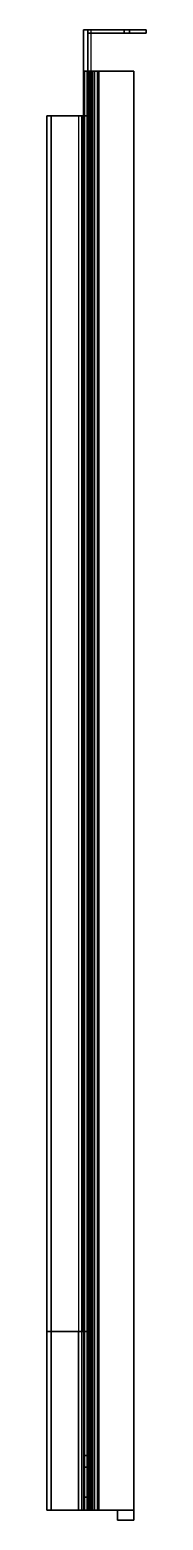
# Model space of a CAD drawing. Header units: millimetres. Extents: x 0 to 30, y -450 to 0.
import ezdxf

# ---------------------------------------------------------------- set-up
doc = ezdxf.new("R2010")
doc.units = ezdxf.units.MM
doc.layers.add('ACESSORIOS', color=1, linetype='Continuous')

msp = doc.modelspace()

# ---------------------------------------------------------------- linework, layer by layer
at = {"layer": 'ACESSORIOS'}
for p, q in [((12.4, 0, 87.8), (12.4, -26, 87.8)), ((12.4, 0, 87.8), (12.4, 0, 85)), ((12.4, -1, 85), (12.4, 0, 85)), ((12.4, -1, 85), (12.4, -1, 1.3)), ((12.4, -1, 1.3), (12.4, -12.5, 1.3)), ((12.4, -12.5, 1.3), (11.1, -12.5, 1.3)), ((15.4, -12.5, 1.3), (13.9, -12.5, 0.43)), ((13.9, -12.5, 0.43), (15.4, -12.5, 1.3)), ((14.55, -12.5, -0.69), (15.75, -12.5)), ((15.4, -12.5, 1.3), (15.4, -447, 1.3)), ((26.4, -12.5, 1.3), (15.4, -12.5, 1.3)), ((26.4, -12.5, 1.3), (15.4, -12.5, 1.3)), ((15.75, -12.5), (26.4, -12.5)), ((15.75, -12.5), (15.75, -447)), ((15.75, -12.5), (26.4, -12.5)), ((26.4, -12.5, 1.3), (26.4, -450, 1.3)), ((26.4, -12.5), (26.4, -450)), ((26.4, -12.5), (26.4, -12.5, 1.3)), ((12.4, -26, 78.3), (12.4, -393, 78.3)), ((12.4, -26, 87.8), (12.4, -26, 78.3)), ((12.4, -34, 60.5), (12.4, -394, 60.5)), ((12.4, -34, 24.5), (12.4, -394, 24.5)), ((12.4, -393, 78.3), (12.4, -447, 81.37)), ((12.4, -430.5, 27), (12.4, -443, 27)), ((12.4, -430.5, 32.94), (12.4, -430.5, 27)), ((12.4, -434, 39), (12.4, -430.5, 32.94)), ((12.4, -430.5, 1.3), (12.4, -443, 1.3)), ((12.4, -434, 57.5), (12.4, -434, 39)), ((12.4, -447, 57.5), (12.4, -434, 57.5)), ((12.4, -443, 31.5), (12.4, -447, 31.5)), ((12.4, -443, 27), (12.4, -443, 31.5)), ((12.4, -443, 1.3), (12.4, -447, 1.3)), ((11.1, -447, 1.3), (11.1, -447, 31.5)), ((11.1, -447, 31.5), (12.4, -447, 31.5)), ((12.4, -447, 31.5), (12.4, -447, 1.3)), ((12.4, -447, 81.37), (12.4, -447, 57.5)), ((12.4, -447, 31.5), (12.4, -447, 1.3)), ((13.9, -447, 0.43), (15.4, -447, 1.3)), ((13.9, -447, 0.43), (15.4, -447, 1.3)), ((15.75, -447), (14.55, -447, -0.69)), ((14.55, -447, -0.69), (15.75, -447)), ((15.4, -447, 1.3), (21.4, -447, 1.3)), ((21.4, -447), (15.75, -447)), ((21.4, -447, 1.3), (21.4, -450, 1.3)), ((21.4, -450), (21.4, -447)), ((21.4, -450, 1.3), (26.4, -450, 1.3)), ((26.4, -450), (21.4, -450)), ((26.4, -450), (26.4, -447))]:
    msp.add_line(p, q, dxfattribs=at)
at = {"layer": 'ACESSORIOS', "extrusion": (-1, 0, 0)}
msp.add_line((13.4, -12.5, -1), (13.4, 0, -1), dxfattribs=at)
at = {"layer": 'ACESSORIOS', "extrusion": (0, -1, 0)}
for p, q in [((14.65, -447, 0.87), (13.9, -447, 0.43)), ((15.4, -447, 1.3), (14.65, -447, 0.87))]:
    msp.add_line(p, q, dxfattribs=at)
at = {"layer": 'ACESSORIOS', "extrusion": (-1, 0, 0)}
for points, knots in [([(12.4, -34, 48.5), (12.4, -33.38, 48.84), (12.4, -32.77, 49.19), (12.4, -31.59, 49.96), (12.4, -31.01, 50.38), (12.4, -30.19, 51.08), (12.4, -29.93, 51.34), (12.4, -29.43, 51.87), (12.4, -29.2, 52.15), (12.4, -28.8, 52.76), (12.4, -28.63, 53.08), (12.4, -28.46, 53.6), (12.4, -28.41, 53.78), (12.4, -28.34, 54.14), (12.4, -28.33, 54.32), (12.4, -28.33, 54.5)], [0.035681408, 0.035681408, 0.035681408, 0.035681408, 0.037802221, 0.037802221, 0.039923033, 0.039923033, 0.040983439, 0.040983439, 0.042043845, 0.042043845, 0.043104252, 0.043104252, 0.043634455, 0.043634455, 0.044164658, 0.044164658, 0.044164658, 0.044164658]), ([(12.4, -28.33, 54.5), (12.4, -28.33, 54.68), (12.4, -28.34, 54.86), (12.4, -28.41, 55.22), (12.4, -28.45, 55.39), (12.4, -28.57, 55.74), (12.4, -28.64, 55.9), (12.4, -28.81, 56.23), (12.4, -28.9, 56.38), (12.4, -29.19, 56.83), (12.4, -29.42, 57.11), (12.4, -29.91, 57.65), (12.4, -30.17, 57.89), (12.4, -30.98, 58.6), (12.4, -31.55, 59.01), (12.4, -32.75, 59.8), (12.4, -33.37, 60.16), (12.4, -34, 60.5)], [0.044164658, 0.044164658, 0.044164658, 0.044164658, 0.04468949, 0.04468949, 0.045214321, 0.045214321, 0.045739153, 0.045739153, 0.046263985, 0.046263985, 0.047313648, 0.047313648, 0.048363312, 0.048363312, 0.050462639, 0.050462639, 0.052561966, 0.052561966, 0.052561966, 0.052561966]), ([(12.4, -34, 24.5), (12.4, -33.38, 24.84), (12.4, -32.76, 25.2), (12.4, -31.56, 25.98), (12.4, -30.98, 26.4), (12.4, -30.17, 27.11), (12.4, -29.91, 27.35), (12.4, -29.43, 27.87), (12.4, -29.2, 28.16), (12.4, -28.8, 28.77), (12.4, -28.63, 29.09), (12.4, -28.45, 29.6), (12.4, -28.41, 29.78), (12.4, -28.34, 30.14), (12.4, -28.33, 30.32), (12.4, -28.33, 30.5)], [0.014987921, 0.014987921, 0.014987921, 0.014987921, 0.017107577, 0.017107577, 0.019227233, 0.019227233, 0.020287061, 0.020287061, 0.021346889, 0.021346889, 0.022406717, 0.022406717, 0.02293663, 0.02293663, 0.023466544, 0.023466544, 0.023466544, 0.023466544]), ([(12.4, -28.33, 30.5), (12.4, -28.33, 30.68), (12.4, -28.35, 30.86), (12.4, -28.41, 31.22), (12.4, -28.45, 31.39), (12.4, -28.57, 31.74), (12.4, -28.64, 31.9), (12.4, -28.8, 32.22), (12.4, -28.9, 32.38), (12.4, -29.19, 32.83), (12.4, -29.42, 33.11), (12.4, -29.91, 33.64), (12.4, -30.16, 33.89), (12.4, -30.97, 34.59), (12.4, -31.56, 35.02), (12.4, -32.76, 35.8), (12.4, -33.38, 36.16), (12.4, -34, 36.5)], [0.023466544, 0.023466544, 0.023466544, 0.023466544, 0.023993303, 0.023993303, 0.024520061, 0.024520061, 0.025046819, 0.025046819, 0.025573577, 0.025573577, 0.026627094, 0.026627094, 0.02768061, 0.02768061, 0.029787643, 0.029787643, 0.031894676, 0.031894676, 0.031894676, 0.031894676]), ([(12.4, -34, 36.5), (12.4, -33.37, 36.84), (12.4, -32.75, 37.21), (12.4, -31.55, 37.99), (12.4, -30.97, 38.41), (12.4, -30.16, 39.12), (12.4, -29.9, 39.37), (12.4, -29.41, 39.9), (12.4, -29.18, 40.18), (12.4, -28.79, 40.78), (12.4, -28.63, 41.1), (12.4, -28.45, 41.61), (12.4, -28.41, 41.79), (12.4, -28.34, 42.14), (12.4, -28.33, 42.32), (12.4, -28.33, 42.5)], [0.023531632, 0.023531632, 0.023531632, 0.023531632, 0.025654749, 0.025654749, 0.027777866, 0.027777866, 0.028839424, 0.028839424, 0.029900982, 0.029900982, 0.030962541, 0.030962541, 0.03149332, 0.03149332, 0.032024099, 0.032024099, 0.032024099, 0.032024099]), ([(12.4, -28.33, 42.5), (12.4, -28.33, 42.68), (12.4, -28.34, 42.86), (12.4, -28.41, 43.22), (12.4, -28.45, 43.39), (12.4, -28.57, 43.74), (12.4, -28.64, 43.9), (12.4, -28.81, 44.23), (12.4, -28.9, 44.38), (12.4, -29.19, 44.83), (12.4, -29.42, 45.11), (12.4, -29.91, 45.65), (12.4, -30.17, 45.89), (12.4, -30.98, 46.6), (12.4, -31.55, 47.01), (12.4, -32.75, 47.8), (12.4, -33.37, 48.16), (12.4, -34, 48.5)], [0.032024099, 0.032024099, 0.032024099, 0.032024099, 0.032556, 0.032556, 0.033087902, 0.033087902, 0.033619804, 0.033619804, 0.034151705, 0.034151705, 0.035215509, 0.035215509, 0.036279312, 0.036279312, 0.038406919, 0.038406919, 0.040534525, 0.040534525, 0.040534525, 0.040534525])]:
    msp.add_open_spline(points, degree=3, knots=knots, dxfattribs=at)
at = {"layer": 'ACESSORIOS', "extrusion": (1, 0, 0)}
for points, knots in [([(12.4, -394, 60.5), (12.4, -394.63, 60.16), (12.4, -395.24, 59.8), (12.4, -396.44, 59.01), (12.4, -397.03, 58.59), (12.4, -397.84, 57.88), (12.4, -398.1, 57.63), (12.4, -398.59, 57.1), (12.4, -398.82, 56.82), (12.4, -399.21, 56.21), (12.4, -399.38, 55.89), (12.4, -399.55, 55.37), (12.4, -399.6, 55.2), (12.4, -399.66, 54.84), (12.4, -399.67, 54.66), (12.4, -399.67, 54.11), (12.4, -399.6, 53.76), (12.4, -399.36, 53.07), (12.4, -399.19, 52.75), (12.4, -398.89, 52.3), (12.4, -398.78, 52.15), (12.4, -398.56, 51.87), (12.4, -398.44, 51.73), (12.4, -398.08, 51.34), (12.4, -397.82, 51.1), (12.4, -397.02, 50.4), (12.4, -396.44, 49.98), (12.4, -395.24, 49.2), (12.4, -394.62, 48.84), (12.4, -394, 48.5)], [0.00765786, 0.00765786, 0.00765786, 0.00765786, 0.00979461, 0.00979461, 0.01193137, 0.01193137, 0.01299974, 0.01299974, 0.01406812, 0.01406812, 0.0151365, 0.0151365, 0.01567069, 0.01567069, 0.01620487, 0.01620487, 0.01727325, 0.01727325, 0.01834163, 0.01834163, 0.01887582, 0.01887582, 0.01941, 0.01941, 0.02047838, 0.02047838, 0.02261514, 0.02261514, 0.02475189, 0.02475189, 0.02475189, 0.02475189]), ([(12.4, -394, 48.5), (12.4, -394.63, 48.16), (12.4, -395.25, 47.8), (12.4, -396.44, 47.02), (12.4, -397.02, 46.6), (12.4, -397.83, 45.9), (12.4, -398.09, 45.65), (12.4, -398.58, 45.12), (12.4, -398.8, 44.84), (12.4, -399.1, 44.39), (12.4, -399.19, 44.23), (12.4, -399.35, 43.91), (12.4, -399.43, 43.74), (12.4, -399.54, 43.4), (12.4, -399.59, 43.23), (12.4, -399.65, 42.87), (12.4, -399.67, 42.69), (12.4, -399.67, 42.33), (12.4, -399.66, 42.15), (12.4, -399.6, 41.79), (12.4, -399.55, 41.62), (12.4, -399.38, 41.11), (12.4, -399.21, 40.79), (12.4, -398.82, 40.18), (12.4, -398.59, 39.9), (12.4, -398.11, 39.37), (12.4, -397.84, 39.12), (12.4, -397.03, 38.41), (12.4, -396.45, 37.99), (12.4, -395.25, 37.21), (12.4, -394.63, 36.84), (12.4, -394, 36.5)], [0.01662562, 0.01662562, 0.01662562, 0.01662562, 0.01875112, 0.01875112, 0.02087662, 0.02087662, 0.02193937, 0.02193937, 0.02300212, 0.02300212, 0.02353349, 0.02353349, 0.02406487, 0.02406487, 0.02459624, 0.02459624, 0.02512762, 0.02512762, 0.02565899, 0.02565899, 0.02619037, 0.02619037, 0.02725312, 0.02725312, 0.02831587, 0.02831587, 0.02937862, 0.02937862, 0.03150412, 0.03150412, 0.03362962, 0.03362962, 0.03362962, 0.03362962]), ([(12.4, -394, 36.5), (12.4, -394.63, 36.16), (12.4, -395.24, 35.8), (12.4, -396.45, 35.01), (12.4, -397.03, 34.59), (12.4, -397.85, 33.88), (12.4, -398.11, 33.63), (12.4, -398.59, 33.1), (12.4, -398.82, 32.81), (12.4, -399.12, 32.36), (12.4, -399.21, 32.21), (12.4, -399.37, 31.88), (12.4, -399.44, 31.71), (12.4, -399.55, 31.37), (12.4, -399.6, 31.19), (12.4, -399.66, 30.84), (12.4, -399.67, 30.66), (12.4, -399.67, 30.29), (12.4, -399.65, 30.11), (12.4, -399.59, 29.76), (12.4, -399.54, 29.58), (12.4, -399.36, 29.07), (12.4, -399.19, 28.75), (12.4, -398.79, 28.14), (12.4, -398.56, 27.86), (12.4, -398.08, 27.34), (12.4, -397.82, 27.1), (12.4, -397.01, 26.4), (12.4, -396.43, 25.98), (12.4, -395.24, 25.2), (12.4, -394.62, 24.84), (12.4, -394, 24.5)], [0.00827672, 0.00827672, 0.00827672, 0.00827672, 0.01041392, 0.01041392, 0.01255113, 0.01255113, 0.01361974, 0.01361974, 0.01468834, 0.01468834, 0.01522264, 0.01522264, 0.01575695, 0.01575695, 0.01629125, 0.01629125, 0.01682555, 0.01682555, 0.01735985, 0.01735985, 0.01789415, 0.01789415, 0.01896276, 0.01896276, 0.02003136, 0.02003136, 0.02109997, 0.02109997, 0.02323718, 0.02323718, 0.02537439, 0.02537439, 0.02537439, 0.02537439])]:
    msp.add_open_spline(points, degree=3, knots=knots, dxfattribs=at)
at = {"layer": 'ACESSORIOS'}
for points in [[(12.4, 0, 87.8), (12.4, 0, 1.3), (11.1, 0, 1.3), (11.1, 0, 87.8)], [(12.4, 0, 1.3), (12.4, -26, 1.3), (11.1, -26, 1.3), (11.1, 0, 1.3)], [(11.1, 0, 87.8), (11.1, 0, 1.3), (11.1, 0, 87.8)], [(11.1, 0, 1.3), (11.1, -26, 1.3), (11.1, -26, 87.8), (11.1, 0, 87.8)], [(11.1, 0, 87.8), (11.1, 0, 87.8), (12.4, 0, 87.8)], [(11.1, 0, 87.8), (11.1, -26, 87.8), (12.4, -26, 87.8), (12.4, 0, 87.8)], [(25.1, 0, 85), (25.1, -1, 85), (12.4, -1, 85), (12.4, 0, 85)], [(12.4, -26, 87.8), (12.4, -26, 1.3), (12.4, 0, 1.3), (12.4, 0, 87.8)], [(12.4, -26, 1.3), (12.4, -26, 1.3), (12.4, -26, 1.3), (12.4, 0, 1.3)], [(25.1, 0, 85), (23.45, 0, 1.3), (12.4, 0, 1.3), (12.4, 0, 85)], [(23.45, 0, 1.3), (23.45, -1, 1.3), (12.4, -1, 1.3), (12.4, 0, 1.3)], [(12.4, 0, 85.02), (12.4, 0, 1.3), (12.4, 0, 85.02)], [(12.4, 0, 1.3), (12.4, -1, 1.3), (12.4, -1, 85), (12.4, 0, 85)], [(23.45, -1, 1.3), (23.45, -1, 1.3), (23.45, -1, 1.3), (23.45, 0, 1.3)], [(23.45, 0, 1.3), (30.1, 0, 10.8), (30.1, 0, 80), (25.1, 0, 85)], [(23.45, 0, 1.3), (23.45, -1, 1.3), (30.1, -1, 10.8), (30.1, 0, 10.8)], [(30.1, 0, 80), (30.1, -1, 80), (25.1, -1, 85), (25.1, 0, 85)], [(30.1, 0, 80), (30.1, -1, 80), (30.1, -1, 10.8), (30.1, 0, 10.8)], [(12.4, -1, 85), (12.4, -1, 1.3), (23.45, -1, 1.3), (25.1, -1, 85)], [(12.4, -1, 1.3), (12.4, -1, 1.3), (23.45, -1, 1.3)], [(23.45, -1, 1.3), (30.1, -1, 10.8), (30.1, -1, 80), (25.1, -1, 85)], [(15.4, -447, 1.3), (13.9, -447, 0.43), (13.9, -12.5, 0.43), (15.4, -12.5, 1.3)], [(15.75, -12.5), (15.4, -12.5, 1.3), (13.9, -12.5, 0.43), (14.55, -12.5, -0.69)], [(15.75, -447), (14.55, -447, -0.69), (14.55, -12.5, -0.69), (15.75, -12.5)], [(26.4, -447, 1.3), (15.4, -447, 1.3), (15.4, -12.5, 1.3), (26.4, -12.5, 1.3)], [(26.4, -12.5), (15.75, -12.5), (15.4, -12.5, 1.3), (26.4, -12.5, 1.3)], [(26.4, -12.5), (26.4, -447), (15.75, -447), (15.75, -12.5)], [(26.4, -12.5, 1.3), (26.4, -12.5), (26.4, -450), (26.4, -450, 1.3)], [(10.6, -393, 85), (0, -393, 85), (0, -26, 85), (10.6, -26, 85)], [(0, -393, 81), (0, -393, 85), (0, -26, 85), (0, -26, 81)], [(1.3, -26, 81), (0, -26, 81), (0, -393, 81), (1.3, -393, 81)], [(9.61, -26, 83.7), (10.6, -26, 85), (0, -26, 85), (1.3, -26, 83.7)], [(0, -26, 85), (1.3, -26, 83.7), (1.3, -26, 81), (0, -26, 81)], [(9.61, -393, 83.7), (1.3, -393, 83.7), (1.3, -26, 83.7), (9.61, -26, 83.7)], [(1.3, -26, 83.7), (1.3, -26, 81), (1.3, -393, 81), (1.3, -393, 83.7)], [(11.1, -26, 78.13), (9.61, -26, 83.7), (9.61, -393, 83.7), (11.1, -393, 78.13)], [(12.4, -26, 78.3), (11.1, -26, 78.13), (9.61, -26, 83.7), (10.6, -26, 85)], [(10.6, -26, 85), (12.4, -26, 78.3), (12.4, -393, 78.3), (10.6, -393, 85)], [(11.1, -26, 87.8), (11.1, -26, 1.3), (12.4, -26, 1.3), (12.4, -26, 87.8)], [(11.1, -26, 1.3), (11.1, -26, 1.3), (12.4, -26, 1.3)], [(12.4, -393, 78.3), (11.1, -393, 78.13), (11.1, -26, 78.13), (12.4, -26, 78.3)], [(11.1, -26, 1.3), (11.1, -26, 78.3), (11.1, -393, 78.13), (11.1, -393, 1.3)], [(12.4, -26, 1.3), (12.4, -26, 78.3), (12.4, -393, 78.3), (12.4, -393, 1.3)], [(10.6, -393, 85), (0, -393, 85), (0, -447, 88.07), (10.6, -447, 88.07)], [(1.3, -447, 84.07), (1.3, -393, 81), (0, -393, 81), (0, -447, 84.07)], [(0, -447, 84.07), (0, -447, 88.07), (0, -393, 85), (0, -393, 81)], [(9.61, -447, 86.77), (1.3, -447, 86.77), (1.3, -393, 83.7), (9.61, -393, 83.7)], [(1.3, -393, 83.7), (1.3, -393, 81), (1.3, -447, 84.07), (1.3, -447, 86.77)], [(11.1, -393, 78.13), (11.1, -447, 81.2), (9.61, -447, 86.77), (9.61, -393, 83.7)], [(12.4, -447, 81.37), (10.6, -447, 88.07), (10.6, -393, 85), (12.4, -393, 78.3)], [(11.1, -393, 78.13), (11.1, -447, 81.2), (11.1, -447, 57.5), (11.1, -393, 57.5)], [(11.1, -434, 39), (11.1, -434, 57.5), (11.1, -393, 57.5), (11.1, -393, 39.71)], [(11.1, -393, 27), (11.1, -393, 1.3), (11.1, -393, 27)], [(11.1, -393, 27), (11.1, -393, 1.3), (11.1, -393, 27)], [(11.1, -393, 1.3), (11.1, -443, 1.3), (11.1, -443, 27), (11.1, -393, 27)], [(11.1, -393, 32.94), (11.1, -393, 27), (11.1, -393, 32.94)], [(11.1, -393, 27), (11.1, -430.5, 27), (11.1, -430.5, 32.94), (11.1, -393, 32.94)], [(11.1, -393, 39.71), (11.1, -393, 32.94), (11.1, -430.5, 32.94), (11.1, -434, 39)], [(12.4, -393, 78.3), (12.4, -447, 81.37), (12.4, -447, 57.5), (12.4, -393, 57.5)], [(12.4, -434, 39), (12.4, -434, 57.5), (12.4, -393, 57.5), (12.4, -393, 39.8)], [(12.4, -430.5, 1.3), (12.4, -430.5, 1.3), (12.4, -430.5, 1.3), (12.4, -393, 1.3)], [(12.4, -443, 27), (12.4, -443, 1.3), (12.4, -393, 1.3), (12.4, -393, 27)], [(12.4, -443, 1.3), (12.4, -443, 1.3), (12.4, -443, 1.3), (12.4, -393, 1.3)], [(12.4, -393, 39.8), (12.4, -434, 39), (12.4, -430.5, 32.94), (12.4, -393, 32.94)], [(12.4, -430.5, 32.94), (12.4, -430.5, 27), (12.4, -393, 27), (12.4, -393, 32.94)], [(12.4, -430.5, 27), (12.4, -430.5, 27), (12.4, -430.5, 27), (12.4, -393, 27)], [(11.1, -430.5, 27), (11.1, -430.5, 27), (12.4, -430.5, 27)], [(11.1, -430.5, 27), (11.1, -443, 27), (12.4, -443, 27), (12.4, -430.5, 27)], [(12.4, -430.5, 27), (11.1, -430.5, 27), (11.1, -430.5, 32.94), (12.4, -430.5, 32.94)], [(11.1, -430.5, 32.94), (12.4, -430.5, 32.94), (12.4, -434, 39), (11.1, -434, 39)], [(12.4, -430.5, 27), (12.4, -443, 27), (11.1, -443, 27), (11.1, -430.5, 27)], [(11.1, -430.5, 32.94), (11.1, -430.5, 27), (12.4, -430.5, 27), (12.4, -430.5, 32.94)], [(12.4, -443, 1.3), (12.4, -443, 1.3), (12.4, -443, 1.3), (12.4, -430.5, 1.3)], [(12.4, -434, 39), (11.1, -434, 39), (11.1, -434, 57.5), (12.4, -434, 57.5)], [(11.1, -434, 57.5), (12.4, -434, 57.5), (12.4, -447, 57.5), (11.1, -447, 57.5)], [(11.1, -443, 31.5), (11.1, -443, 1.3), (11.1, -443, 31.5)], [(11.1, -443, 1.3), (11.1, -447, 1.3), (11.1, -447, 31.5), (11.1, -443, 31.5)], [(11.1, -443, 31.5), (11.1, -443, 31.5), (12.4, -443, 31.5)], [(11.1, -443, 31.5), (11.1, -447, 31.5), (12.4, -447, 31.5), (12.4, -443, 31.5)], [(12.4, -443, 31.5), (12.4, -443, 27), (11.1, -443, 27), (11.1, -443, 31.5)], [(12.4, -447, 31.5), (12.4, -447, 1.3), (12.4, -443, 1.3), (12.4, -443, 31.5)], [(12.4, -447, 1.3), (12.4, -447, 1.3), (12.4, -447, 1.3), (12.4, -443, 1.3)], [(10.6, -447, 88.07), (9.61, -447, 86.77), (1.3, -447, 86.77), (0, -447, 88.07)], [(1.3, -447, 86.77), (0, -447, 88.07), (0, -447, 84.07), (1.3, -447, 84.07)], [(11.1, -447, 81.2), (12.4, -447, 81.37), (10.6, -447, 88.07), (9.61, -447, 86.77)], [(11.1, -447, 31.5), (11.1, -447, 1.3), (12.4, -447, 1.3), (12.4, -447, 31.5)], [(11.1, -447, 1.3), (11.1, -447, 1.3), (12.4, -447, 1.3)], [(12.4, -447, 57.5), (11.1, -447, 57.5), (11.1, -447, 81.2), (12.4, -447, 81.37)], [(11.1, -447, 57.5), (11.1, -447, 57.5), (12.4, -447, 57.5)], [(15.4, -447, 1.3), (15.75, -447), (14.55, -447, -0.69), (13.9, -447, 0.43)], [(21.4, -447, 1.3), (21.4, -447), (15.75, -447), (15.4, -447, 1.3)], [(26.4, -447), (26.4, -450), (21.4, -450), (21.4, -447)], [(21.4, -447, 1.3), (21.4, -447), (21.4, -447, 1.3)], [(21.4, -447), (21.4, -450), (21.4, -450, 1.3), (21.4, -447, 1.3)], [(21.4, -447, 1.3), (21.4, -447, 1.3), (26.4, -447, 1.3)], [(21.4, -447, 1.3), (21.4, -450, 1.3), (26.4, -450, 1.3), (26.4, -447, 1.3)], [(21.4, -450, 1.3), (21.4, -450), (26.4, -450), (26.4, -450, 1.3)], [(21.4, -450), (21.4, -450), (26.4, -450)], [(26.4, -450), (26.4, -450), (26.4, -450), (26.4, -447)]]:
    msp.add_3dface(points, dxfattribs=at)

# ---------------------------------------------------------------- meshes
mesh = msp.add_polymesh((2, 5), dxfattribs=at)
for k, corner in enumerate([(12.4, -12.5, 1.3), (12.53, -12.5, 0.8), (12.9, -12.5, 0.43), (13.4, -12.5, 0.3), (13.9, -12.5, 0.43), (11.1, -12.5, 1.3), (11.41, -12.5, 0.15), (12.25, -12.5, -0.69), (13.4, -12.5, -1), (14.55, -12.5, -0.69)]):
    mesh.set_mesh_vertex(divmod(k, 5), corner)
mesh = msp.add_polymesh((2, 5), dxfattribs=at)
for k, corner in enumerate([(14.55, -12.5, -0.69), (13.4, -12.5, -1), (12.25, -12.5, -0.69), (11.41, -12.5, 0.15), (11.1, -12.5, 1.3), (14.55, -447, -0.69), (13.4, -447, -1), (12.25, -447, -0.69), (11.41, -447, 0.15), (11.1, -447, 1.3)]):
    mesh.set_mesh_vertex(divmod(k, 5), corner)
mesh = msp.add_polymesh((2, 5), dxfattribs=at)
for k, corner in enumerate([(12.4, -12.5, 1.3), (12.53, -12.5, 0.8), (12.9, -12.5, 0.43), (13.4, -12.5, 0.3), (13.9, -12.5, 0.43), (12.4, -447, 1.3), (12.53, -447, 0.8), (12.9, -447, 0.43), (13.4, -447, 0.3), (13.9, -447, 0.43)]):
    mesh.set_mesh_vertex(divmod(k, 5), corner)
mesh = msp.add_polymesh((2, 5), dxfattribs=at)
for k, corner in enumerate([(13.9, -447, 0.43), (13.4, -447, 0.3), (12.9, -447, 0.43), (12.53, -447, 0.8), (12.4, -447, 1.3), (14.55, -447, -0.69), (13.4, -447, -1), (12.25, -447, -0.69), (11.41, -447, 0.15), (11.1, -447, 1.3)]):
    mesh.set_mesh_vertex(divmod(k, 5), corner)

doc.saveas('drawing.dxf')
